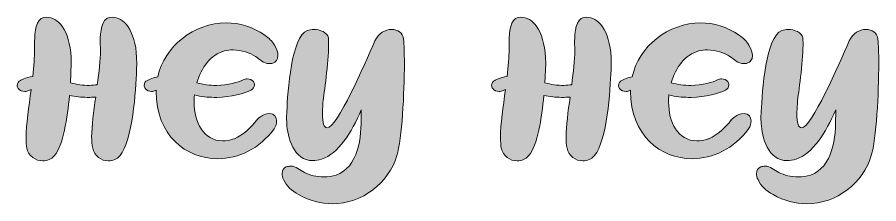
# Model space of a CAD drawing. Extents: x 621 to 1291, y -1420 to -427.
# Drawn here: x 621 to 1291, y -572 to -427 of the extents above; entities that cross this region are included whole.
import ezdxf

# ---------------------------------------------------------------- set-up
doc = ezdxf.new("R2010")
doc.units = 0
doc.header["$MEASUREMENT"] = 0
doc.layers.add('katman 1', color=7, linetype='Continuous')

# ---------------------------------------------------------------- blocks, each defined once
blk = doc.blocks.new('block 2')
at = {"layer": 'katman 1', "true_color": 0xff3f6c}
h = blk.add_hatch(color=13, dxfattribs=at)
h.dxf.hatch_style = 2
edge = h.paths.add_edge_path()
edge.add_spline(control_points=[(679.5, -529.09), (678.88, -526.73), (678.67, -523.68), (678.67, -520.47), (678.67, -511.84), (680.33, -500.85), (681.79, -489.52), (680.33, -489.69), (678.88, -489.69), (677.21, -489.69), (677.21, -489.69), (675.13, -489.69), (675.13, -489.69), (670.54, -489.69), (665.96, -489.18), (661.38, -488.17), (659.71, -505.75), (656.59, -527.06), (649.72, -535.01), (647.22, -537.89), (644.09, -539.07), (640.76, -539.07), (635.14, -539.07), (629.31, -535.35), (628.26, -529.09), (627.85, -526.73), (627.64, -524.02), (627.64, -520.81), (627.64, -510.66), (629.72, -496.96), (631.6, -483.6), (631.6, -483.6), (629.72, -484.45), (629.72, -484.45), (628.68, -484.95), (627.64, -485.12), (626.6, -485.12), (624.52, -485.12), (622.64, -484.45), (621.6, -482.92), (620.97, -482.25), (620.77, -481.23), (620.77, -480.39), (620.77, -478.86), (621.6, -477.34), (623.27, -476.5), (623.47, -476.5), (627.01, -474.47), (632.85, -473.45), (633.68, -465.67), (634.3, -458.23), (634.3, -452.31), (634.3, -452.31), (634.3, -446.39), (634.3, -446.39), (634.3, -438.95), (635.35, -428.81), (641.39, -427.62), (641.39, -427.62), (643.47, -427.45), (643.47, -427.45), (652.42, -427.45), (661.59, -437.09), (662.63, -458.74), (662.63, -458.74), (662.84, -463.47), (662.84, -463.47), (662.84, -463.47), (662.21, -478.36), (662.21, -478.36), (666.8, -479.88), (672, -480.39), (677, -480.39), (679.08, -480.22), (681.17, -480.22), (683.04, -479.88), (684.29, -470.24), (685.54, -460.77), (685.54, -453.16), (685.54, -453.16), (685.33, -446.39), (685.33, -446.39), (685.33, -438.95), (686.37, -428.81), (692.41, -427.62), (692.41, -427.62), (694.5, -427.45), (694.5, -427.45), (703.45, -427.45), (712.62, -437.09), (713.66, -458.74), (713.66, -458.74), (713.87, -463.47), (713.87, -463.47), (713.87, -463.47), (713.66, -468.38), (713.66, -468.38), (713.03, -484.28), (710.53, -523.51), (700.74, -535.01), (698.25, -537.89), (695.12, -539.07), (691.79, -539.07), (686.17, -539.07), (680.54, -535.35), (679.5, -529.09)], knot_values=[0, 0, 0, 0, 1, 1, 1, 2, 2, 2, 3, 3, 3, 4, 4, 4, 5, 5, 5, 6, 6, 6, 7, 7, 7, 8, 8, 8, 9, 9, 9, 10, 10, 10, 11, 11, 11, 12, 12, 12, 13, 13, 13, 14, 14, 14, 15, 15, 15, 16, 16, 16, 17, 17, 17, 18, 18, 18, 19, 19, 19, 20, 20, 20, 21, 21, 21, 22, 22, 22, 23, 23, 23, 24, 24, 24, 25, 25, 25, 26, 26, 26, 27, 27, 27, 28, 28, 28, 29, 29, 29, 30, 30, 30, 31, 31, 31, 32, 32, 32, 33, 33, 33, 34, 34, 34, 35, 35, 35, 35], degree=3, periodic=1)
at = {"layer": 'katman 1', "true_color": 0x2a79ff}
h = blk.add_hatch(color=150, dxfattribs=at)
h.dxf.hatch_style = 2
edge = h.paths.add_edge_path()
edge.add_spline(control_points=[(1048.56, -529.09), (1047.94, -526.73), (1047.73, -523.68), (1047.73, -520.47), (1047.73, -511.84), (1049.4, -500.85), (1050.86, -489.52), (1049.4, -489.69), (1047.94, -489.69), (1046.27, -489.69), (1046.27, -489.69), (1044.19, -489.69), (1044.19, -489.69), (1039.61, -489.69), (1035.03, -489.18), (1030.44, -488.17), (1028.78, -505.75), (1025.65, -527.06), (1018.78, -535.01), (1016.28, -537.89), (1013.16, -539.07), (1009.82, -539.07), (1004.2, -539.07), (998.37, -535.35), (997.33, -529.09), (996.91, -526.73), (996.7, -524.02), (996.7, -520.81), (996.7, -510.66), (998.79, -496.96), (1000.66, -483.6), (1000.66, -483.6), (998.79, -484.45), (998.79, -484.45), (997.74, -484.95), (996.7, -485.12), (995.66, -485.12), (993.58, -485.12), (991.7, -484.45), (990.66, -482.92), (990.04, -482.25), (989.83, -481.23), (989.83, -480.39), (989.83, -478.86), (990.66, -477.34), (992.33, -476.5), (992.54, -476.5), (996.08, -474.47), (1001.91, -473.45), (1002.74, -465.67), (1003.37, -458.23), (1003.37, -452.31), (1003.37, -452.31), (1003.37, -446.39), (1003.37, -446.39), (1003.37, -438.95), (1004.41, -428.81), (1010.45, -427.62), (1010.45, -427.62), (1012.53, -427.45), (1012.53, -427.45), (1021.49, -427.45), (1030.65, -437.09), (1031.69, -458.74), (1031.69, -458.74), (1031.9, -463.47), (1031.9, -463.47), (1031.9, -463.47), (1031.28, -478.36), (1031.28, -478.36), (1035.86, -479.88), (1041.07, -480.39), (1046.07, -480.39), (1048.15, -480.22), (1050.23, -480.22), (1052.11, -479.88), (1053.35, -470.24), (1054.6, -460.77), (1054.6, -453.16), (1054.6, -453.16), (1054.4, -446.39), (1054.4, -446.39), (1054.4, -438.95), (1055.44, -428.81), (1061.48, -427.62), (1061.48, -427.62), (1063.56, -427.45), (1063.56, -427.45), (1072.52, -427.45), (1081.68, -437.09), (1082.72, -458.74), (1082.72, -458.74), (1082.93, -463.47), (1082.93, -463.47), (1082.93, -463.47), (1082.72, -468.38), (1082.72, -468.38), (1082.1, -484.28), (1079.6, -523.51), (1069.81, -535.01), (1067.31, -537.89), (1064.19, -539.07), (1060.85, -539.07), (1055.23, -539.07), (1049.61, -535.35), (1048.56, -529.09)], knot_values=[0, 0, 0, 0, 1, 1, 1, 2, 2, 2, 3, 3, 3, 4, 4, 4, 5, 5, 5, 6, 6, 6, 7, 7, 7, 8, 8, 8, 9, 9, 9, 10, 10, 10, 11, 11, 11, 12, 12, 12, 13, 13, 13, 14, 14, 14, 15, 15, 15, 16, 16, 16, 17, 17, 17, 18, 18, 18, 19, 19, 19, 20, 20, 20, 21, 21, 21, 22, 22, 22, 23, 23, 23, 24, 24, 24, 25, 25, 25, 26, 26, 26, 27, 27, 27, 28, 28, 28, 29, 29, 29, 30, 30, 30, 31, 31, 31, 32, 32, 32, 33, 33, 33, 34, 34, 34, 35, 35, 35, 35], degree=3, periodic=1)
at = {"layer": 'katman 1', "true_color": 0xff3f6c}
h = blk.add_hatch(color=13, dxfattribs=at)
h.dxf.hatch_style = 2
edge = h.paths.add_edge_path()
edge.add_spline(control_points=[(728.86, -484.95), (728.86, -484.95), (728.86, -484.11), (728.86, -484.11), (728.86, -484.11), (728.24, -484.45), (728.24, -484.45), (727.4, -484.95), (726.36, -485.12), (725.32, -485.12), (723.45, -485.12), (721.36, -484.45), (720.32, -482.92), (719.7, -482.08), (719.49, -481.23), (719.49, -480.39), (719.49, -478.86), (720.32, -477.34), (721.99, -476.5), (721.99, -476.5), (725.11, -474.81), (730.11, -473.79), (735.11, -449.95), (758.44, -431.85), (783.43, -431.85), (793.64, -431.85), (803.84, -434.72), (813.42, -441.49), (816.76, -443.86), (818.84, -445.89), (820.92, -449.1), (822.8, -452.31), (823.63, -455.02), (823.63, -457.22), (823.63, -460.43), (821.96, -462.63), (819.67, -463.14), (818.63, -463.47), (817.8, -463.47), (816.96, -463.47), (812.17, -463.47), (809.47, -460.09), (806.13, -457.89), (801.76, -455.19), (795.3, -452.82), (788.64, -452.82), (786.35, -452.82), (784.26, -453.16), (781.97, -453.67), (771.14, -456.54), (763.85, -466.52), (760.52, -478.36), (765.31, -479.88), (770.73, -480.39), (775.73, -480.39), (784.68, -480.22), (792.8, -478.02), (796.55, -476.16), (797.59, -475.65), (798.64, -475.31), (799.68, -475.31), (801.55, -475.31), (803.43, -476.16), (804.47, -477.51), (805.09, -478.36), (805.3, -479.2), (805.3, -480.05), (805.3, -481.57), (804.47, -483.26), (802.59, -484.11), (797.8, -486.64), (787.18, -489.52), (775.93, -489.69), (775.93, -489.69), (773.85, -489.69), (773.85, -489.69), (768.85, -489.69), (763.85, -489.18), (758.65, -487.83), (758.44, -489.69), (758.44, -491.55), (758.44, -493.24), (758.44, -508.97), (765.52, -523.51), (780.52, -523.51), (783.22, -523.51), (786.14, -523), (789.26, -521.99), (789.26, -521.99), (789.68, -521.82), (789.68, -521.82), (796.55, -519.11), (802.8, -513.03), (807.17, -507.28), (807.17, -507.28), (811.34, -502.2), (817.17, -502.2), (820.92, -502.37), (822.59, -504.91), (822.59, -507.95), (822.59, -509.98), (821.96, -512.18), (820.71, -514.04), (809.26, -529.77), (792.8, -537.38), (776.77, -537.38), (751.98, -537.38), (728.86, -519.28), (728.86, -484.95)], knot_values=[0, 0, 0, 0, 1, 1, 1, 2, 2, 2, 3, 3, 3, 4, 4, 4, 5, 5, 5, 6, 6, 6, 7, 7, 7, 8, 8, 8, 9, 9, 9, 10, 10, 10, 11, 11, 11, 12, 12, 12, 13, 13, 13, 14, 14, 14, 15, 15, 15, 16, 16, 16, 17, 17, 17, 18, 18, 18, 19, 19, 19, 20, 20, 20, 21, 21, 21, 22, 22, 22, 23, 23, 23, 24, 24, 24, 25, 25, 25, 26, 26, 26, 27, 27, 27, 28, 28, 28, 29, 29, 29, 30, 30, 30, 31, 31, 31, 32, 32, 32, 33, 33, 33, 34, 34, 34, 35, 35, 35, 36, 36, 36, 36], degree=3, periodic=1)
at = {"layer": 'katman 1', "true_color": 0x2a79ff}
h = blk.add_hatch(color=150, dxfattribs=at)
h.dxf.hatch_style = 2
edge = h.paths.add_edge_path()
edge.add_spline(control_points=[(1097.93, -484.95), (1097.93, -484.95), (1097.93, -484.11), (1097.93, -484.11), (1097.93, -484.11), (1097.3, -484.45), (1097.3, -484.45), (1096.47, -484.95), (1095.43, -485.12), (1094.39, -485.12), (1092.51, -485.12), (1090.43, -484.45), (1089.39, -482.92), (1088.76, -482.08), (1088.55, -481.23), (1088.55, -480.39), (1088.55, -478.86), (1089.39, -477.34), (1091.05, -476.5), (1091.05, -476.5), (1094.18, -474.81), (1099.18, -473.79), (1104.17, -449.95), (1127.5, -431.85), (1152.49, -431.85), (1162.7, -431.85), (1172.91, -434.72), (1182.49, -441.49), (1185.82, -443.86), (1187.9, -445.89), (1189.98, -449.1), (1191.86, -452.31), (1192.69, -455.02), (1192.69, -457.22), (1192.69, -460.43), (1191.03, -462.63), (1188.74, -463.14), (1187.69, -463.47), (1186.86, -463.47), (1186.03, -463.47), (1181.24, -463.47), (1178.53, -460.09), (1175.2, -457.89), (1170.82, -455.19), (1164.37, -452.82), (1157.7, -452.82), (1155.41, -452.82), (1153.33, -453.16), (1151.04, -453.67), (1140.21, -456.54), (1132.92, -466.52), (1129.58, -478.36), (1134.37, -479.88), (1139.79, -480.39), (1144.79, -480.39), (1153.74, -480.22), (1161.87, -478.02), (1165.62, -476.16), (1166.66, -475.65), (1167.7, -475.31), (1168.74, -475.31), (1170.62, -475.31), (1172.49, -476.16), (1173.53, -477.51), (1174.16, -478.36), (1174.36, -479.2), (1174.36, -480.05), (1174.36, -481.57), (1173.53, -483.26), (1171.66, -484.11), (1166.87, -486.64), (1156.24, -489.52), (1145, -489.69), (1145, -489.69), (1142.91, -489.69), (1142.91, -489.69), (1137.92, -489.69), (1132.92, -489.18), (1127.71, -487.83), (1127.5, -489.69), (1127.5, -491.55), (1127.5, -493.24), (1127.5, -508.97), (1134.58, -523.51), (1149.58, -523.51), (1152.29, -523.51), (1155.2, -523), (1158.33, -521.99), (1158.33, -521.99), (1158.74, -521.82), (1158.74, -521.82), (1165.62, -519.11), (1171.86, -513.03), (1176.24, -507.28), (1176.24, -507.28), (1180.4, -502.2), (1186.24, -502.2), (1189.98, -502.37), (1191.65, -504.91), (1191.65, -507.95), (1191.65, -509.98), (1191.03, -512.18), (1189.78, -514.04), (1178.32, -529.77), (1161.87, -537.38), (1145.83, -537.38), (1121.05, -537.38), (1097.93, -519.28), (1097.93, -484.95)], knot_values=[0, 0, 0, 0, 1, 1, 1, 2, 2, 2, 3, 3, 3, 4, 4, 4, 5, 5, 5, 6, 6, 6, 7, 7, 7, 8, 8, 8, 9, 9, 9, 10, 10, 10, 11, 11, 11, 12, 12, 12, 13, 13, 13, 14, 14, 14, 15, 15, 15, 16, 16, 16, 17, 17, 17, 18, 18, 18, 19, 19, 19, 20, 20, 20, 21, 21, 21, 22, 22, 22, 23, 23, 23, 24, 24, 24, 25, 25, 25, 26, 26, 26, 27, 27, 27, 28, 28, 28, 29, 29, 29, 30, 30, 30, 31, 31, 31, 32, 32, 32, 33, 33, 33, 34, 34, 34, 35, 35, 35, 36, 36, 36, 36], degree=3, periodic=1)
at = {"layer": 'katman 1', "true_color": 0xff3f6c}
h = blk.add_hatch(color=13, dxfattribs=at)
h.dxf.hatch_style = 2
edge = h.paths.add_edge_path()
edge.add_spline(control_points=[(839.67, -565.28), (834.25, -562.24), (830.29, -558.69), (828, -553.62), (827.17, -551.92), (826.75, -550.4), (826.75, -549.05), (826.75, -546.34), (828.21, -544.48), (830.09, -543.81), (831.13, -543.47), (832.38, -543.13), (833.42, -543.13), (837.58, -543.13), (840.71, -546.34), (844.25, -548.03), (848.21, -550.06), (853.62, -551.59), (859.45, -551.59), (862.58, -551.59), (865.7, -551.25), (868.83, -550.06), (877.16, -547.19), (882.57, -539.92), (885.28, -530.95), (888.2, -522.16), (888.4, -512.35), (888.4, -503.22), (888.4, -503.22), (888.4, -499.33), (888.4, -499.33), (880.7, -517.25), (870.49, -533.66), (857.58, -537.72), (855.08, -538.56), (852.79, -538.9), (850.71, -538.9), (835.71, -538.9), (830.92, -520.3), (830.5, -509.98), (830.5, -509.98), (830.29, -505.59), (830.29, -505.59), (830.29, -505.59), (830.5, -501.02), (830.5, -501.02), (831.13, -484.95), (834.04, -442.17), (846.54, -437.77), (848, -437.26), (849.66, -436.92), (851.33, -436.92), (856.54, -436.92), (861.95, -439.29), (862.79, -443.52), (862.79, -443.52), (862.99, -449.27), (862.99, -449.27), (862.99, -462.46), (859.45, -486.81), (858.62, -493.58), (858.62, -493.58), (858.2, -502.03), (858.2, -502.03), (858.2, -509.98), (859.45, -513.36), (861.74, -513.36), (869.87, -513.36), (890.69, -464.49), (899.03, -445.72), (901.73, -439.8), (907.15, -436.92), (911.94, -436.92), (916.73, -436.92), (920.69, -439.46), (921.31, -444.53), (921.73, -448.59), (921.94, -455.19), (921.94, -462.97), (921.94, -486.64), (920.06, -521.82), (916.1, -535.01), (909.86, -556.15), (889.24, -572.39), (865.91, -572.39), (857.16, -572.39), (848.41, -570.19), (839.67, -565.28)], knot_values=[0, 0, 0, 0, 1, 1, 1, 2, 2, 2, 3, 3, 3, 4, 4, 4, 5, 5, 5, 6, 6, 6, 7, 7, 7, 8, 8, 8, 9, 9, 9, 10, 10, 10, 11, 11, 11, 12, 12, 12, 13, 13, 13, 14, 14, 14, 15, 15, 15, 16, 16, 16, 17, 17, 17, 18, 18, 18, 19, 19, 19, 20, 20, 20, 21, 21, 21, 22, 22, 22, 23, 23, 23, 24, 24, 24, 25, 25, 25, 26, 26, 26, 27, 27, 27, 28, 28, 28, 29, 29, 29, 29], degree=3, periodic=1)
at = {"layer": 'katman 1', "true_color": 0x2a79ff}
h = blk.add_hatch(color=150, dxfattribs=at)
h.dxf.hatch_style = 2
edge = h.paths.add_edge_path()
edge.add_spline(control_points=[(1208.73, -565.28), (1203.32, -562.24), (1199.36, -558.69), (1197.07, -553.62), (1196.23, -551.92), (1195.82, -550.4), (1195.82, -549.05), (1195.82, -546.34), (1197.28, -544.48), (1199.15, -543.81), (1200.19, -543.47), (1201.44, -543.13), (1202.48, -543.13), (1206.65, -543.13), (1209.77, -546.34), (1213.31, -548.03), (1217.27, -550.06), (1222.69, -551.59), (1228.52, -551.59), (1231.64, -551.59), (1234.77, -551.25), (1237.89, -550.06), (1246.22, -547.19), (1251.64, -539.92), (1254.34, -530.95), (1257.26, -522.16), (1257.47, -512.35), (1257.47, -503.22), (1257.47, -503.22), (1257.47, -499.33), (1257.47, -499.33), (1249.76, -517.25), (1239.56, -533.66), (1226.64, -537.72), (1224.14, -538.56), (1221.85, -538.9), (1219.77, -538.9), (1204.77, -538.9), (1199.98, -520.3), (1199.57, -509.98), (1199.57, -509.98), (1199.36, -505.59), (1199.36, -505.59), (1199.36, -505.59), (1199.57, -501.02), (1199.57, -501.02), (1200.19, -484.95), (1203.11, -442.17), (1215.6, -437.77), (1217.06, -437.26), (1218.73, -436.92), (1220.39, -436.92), (1225.6, -436.92), (1231.02, -439.29), (1231.85, -443.52), (1231.85, -443.52), (1232.06, -449.27), (1232.06, -449.27), (1232.06, -462.46), (1228.52, -486.81), (1227.68, -493.58), (1227.68, -493.58), (1227.27, -502.03), (1227.27, -502.03), (1227.27, -509.98), (1228.52, -513.36), (1230.81, -513.36), (1238.93, -513.36), (1259.76, -464.49), (1268.09, -445.72), (1270.8, -439.8), (1276.21, -436.92), (1281, -436.92), (1285.79, -436.92), (1289.75, -439.46), (1290.38, -444.53), (1290.79, -448.59), (1291, -455.19), (1291, -462.97), (1291, -486.64), (1289.13, -521.82), (1285.17, -535.01), (1278.92, -556.15), (1258.3, -572.39), (1234.97, -572.39), (1226.23, -572.39), (1217.48, -570.19), (1208.73, -565.28)], knot_values=[0, 0, 0, 0, 1, 1, 1, 2, 2, 2, 3, 3, 3, 4, 4, 4, 5, 5, 5, 6, 6, 6, 7, 7, 7, 8, 8, 8, 9, 9, 9, 10, 10, 10, 11, 11, 11, 12, 12, 12, 13, 13, 13, 14, 14, 14, 15, 15, 15, 16, 16, 16, 17, 17, 17, 18, 18, 18, 19, 19, 19, 20, 20, 20, 21, 21, 21, 22, 22, 22, 23, 23, 23, 24, 24, 24, 25, 25, 25, 26, 26, 26, 27, 27, 27, 28, 28, 28, 29, 29, 29, 29], degree=3, periodic=1)
at = {"layer": 'katman 1', "lineweight": 0}
for points, knots in [([(679.5, -529.09), (678.88, -526.73), (678.67, -523.68), (678.67, -520.47), (678.67, -511.84), (680.33, -500.85), (681.79, -489.52), (680.33, -489.69), (678.88, -489.69), (677.21, -489.69), (677.21, -489.69), (675.13, -489.69), (675.13, -489.69), (670.54, -489.69), (665.96, -489.18), (661.38, -488.17), (659.71, -505.75), (656.59, -527.06), (649.72, -535.01), (647.22, -537.89), (644.09, -539.07), (640.76, -539.07), (635.14, -539.07), (629.31, -535.35), (628.26, -529.09), (627.85, -526.73), (627.64, -524.02), (627.64, -520.81), (627.64, -510.66), (629.72, -496.96), (631.6, -483.6), (631.6, -483.6), (629.72, -484.45), (629.72, -484.45), (628.68, -484.95), (627.64, -485.12), (626.6, -485.12), (624.52, -485.12), (622.64, -484.45), (621.6, -482.92), (620.97, -482.25), (620.77, -481.23), (620.77, -480.39), (620.77, -478.86), (621.6, -477.34), (623.27, -476.5), (623.47, -476.5), (627.01, -474.47), (632.85, -473.45), (633.68, -465.67), (634.3, -458.23), (634.3, -452.31), (634.3, -452.31), (634.3, -446.39), (634.3, -446.39), (634.3, -438.95), (635.35, -428.81), (641.39, -427.62), (641.39, -427.62), (643.47, -427.45), (643.47, -427.45), (652.42, -427.45), (661.59, -437.09), (662.63, -458.74), (662.63, -458.74), (662.84, -463.47), (662.84, -463.47), (662.84, -463.47), (662.21, -478.36), (662.21, -478.36), (666.8, -479.88), (672, -480.39), (677, -480.39), (679.08, -480.22), (681.17, -480.22), (683.04, -479.88), (684.29, -470.24), (685.54, -460.77), (685.54, -453.16), (685.54, -453.16), (685.33, -446.39), (685.33, -446.39), (685.33, -438.95), (686.37, -428.81), (692.41, -427.62), (692.41, -427.62), (694.5, -427.45), (694.5, -427.45), (703.45, -427.45), (712.62, -437.09), (713.66, -458.74), (713.66, -458.74), (713.87, -463.47), (713.87, -463.47), (713.87, -463.47), (713.66, -468.38), (713.66, -468.38), (713.03, -484.28), (710.53, -523.51), (700.74, -535.01), (698.25, -537.89), (695.12, -539.07), (691.79, -539.07), (686.17, -539.07), (680.54, -535.35), (679.5, -529.09)], [0, 0, 0, 0, 1, 1, 1, 2, 2, 2, 3, 3, 3, 4, 4, 4, 5, 5, 5, 6, 6, 6, 7, 7, 7, 8, 8, 8, 9, 9, 9, 10, 10, 10, 11, 11, 11, 12, 12, 12, 13, 13, 13, 14, 14, 14, 15, 15, 15, 16, 16, 16, 17, 17, 17, 18, 18, 18, 19, 19, 19, 20, 20, 20, 21, 21, 21, 22, 22, 22, 23, 23, 23, 24, 24, 24, 25, 25, 25, 26, 26, 26, 27, 27, 27, 28, 28, 28, 29, 29, 29, 30, 30, 30, 31, 31, 31, 32, 32, 32, 33, 33, 33, 34, 34, 34, 35, 35, 35, 35]), ([(1048.56, -529.09), (1047.94, -526.73), (1047.73, -523.68), (1047.73, -520.47), (1047.73, -511.84), (1049.4, -500.85), (1050.86, -489.52), (1049.4, -489.69), (1047.94, -489.69), (1046.27, -489.69), (1046.27, -489.69), (1044.19, -489.69), (1044.19, -489.69), (1039.61, -489.69), (1035.03, -489.18), (1030.44, -488.17), (1028.78, -505.75), (1025.65, -527.06), (1018.78, -535.01), (1016.28, -537.89), (1013.16, -539.07), (1009.82, -539.07), (1004.2, -539.07), (998.37, -535.35), (997.33, -529.09), (996.91, -526.73), (996.7, -524.02), (996.7, -520.81), (996.7, -510.66), (998.79, -496.96), (1000.66, -483.6), (1000.66, -483.6), (998.79, -484.45), (998.79, -484.45), (997.74, -484.95), (996.7, -485.12), (995.66, -485.12), (993.58, -485.12), (991.7, -484.45), (990.66, -482.92), (990.04, -482.25), (989.83, -481.23), (989.83, -480.39), (989.83, -478.86), (990.66, -477.34), (992.33, -476.5), (992.54, -476.5), (996.08, -474.47), (1001.91, -473.45), (1002.74, -465.67), (1003.37, -458.23), (1003.37, -452.31), (1003.37, -452.31), (1003.37, -446.39), (1003.37, -446.39), (1003.37, -438.95), (1004.41, -428.81), (1010.45, -427.62), (1010.45, -427.62), (1012.53, -427.45), (1012.53, -427.45), (1021.49, -427.45), (1030.65, -437.09), (1031.69, -458.74), (1031.69, -458.74), (1031.9, -463.47), (1031.9, -463.47), (1031.9, -463.47), (1031.28, -478.36), (1031.28, -478.36), (1035.86, -479.88), (1041.07, -480.39), (1046.07, -480.39), (1048.15, -480.22), (1050.23, -480.22), (1052.11, -479.88), (1053.35, -470.24), (1054.6, -460.77), (1054.6, -453.16), (1054.6, -453.16), (1054.4, -446.39), (1054.4, -446.39), (1054.4, -438.95), (1055.44, -428.81), (1061.48, -427.62), (1061.48, -427.62), (1063.56, -427.45), (1063.56, -427.45), (1072.52, -427.45), (1081.68, -437.09), (1082.72, -458.74), (1082.72, -458.74), (1082.93, -463.47), (1082.93, -463.47), (1082.93, -463.47), (1082.72, -468.38), (1082.72, -468.38), (1082.1, -484.28), (1079.6, -523.51), (1069.81, -535.01), (1067.31, -537.89), (1064.19, -539.07), (1060.85, -539.07), (1055.23, -539.07), (1049.61, -535.35), (1048.56, -529.09)], [0, 0, 0, 0, 1, 1, 1, 2, 2, 2, 3, 3, 3, 4, 4, 4, 5, 5, 5, 6, 6, 6, 7, 7, 7, 8, 8, 8, 9, 9, 9, 10, 10, 10, 11, 11, 11, 12, 12, 12, 13, 13, 13, 14, 14, 14, 15, 15, 15, 16, 16, 16, 17, 17, 17, 18, 18, 18, 19, 19, 19, 20, 20, 20, 21, 21, 21, 22, 22, 22, 23, 23, 23, 24, 24, 24, 25, 25, 25, 26, 26, 26, 27, 27, 27, 28, 28, 28, 29, 29, 29, 30, 30, 30, 31, 31, 31, 32, 32, 32, 33, 33, 33, 34, 34, 34, 35, 35, 35, 35]), ([(728.86, -484.95), (728.86, -484.95), (728.86, -484.11), (728.86, -484.11), (728.86, -484.11), (728.24, -484.45), (728.24, -484.45), (727.4, -484.95), (726.36, -485.12), (725.32, -485.12), (723.45, -485.12), (721.36, -484.45), (720.32, -482.92), (719.7, -482.08), (719.49, -481.23), (719.49, -480.39), (719.49, -478.86), (720.32, -477.34), (721.99, -476.5), (721.99, -476.5), (725.11, -474.81), (730.11, -473.79), (735.11, -449.95), (758.44, -431.85), (783.43, -431.85), (793.64, -431.85), (803.84, -434.72), (813.42, -441.49), (816.76, -443.86), (818.84, -445.89), (820.92, -449.1), (822.8, -452.31), (823.63, -455.02), (823.63, -457.22), (823.63, -460.43), (821.96, -462.63), (819.67, -463.14), (818.63, -463.47), (817.8, -463.47), (816.96, -463.47), (812.17, -463.47), (809.47, -460.09), (806.13, -457.89), (801.76, -455.19), (795.3, -452.82), (788.64, -452.82), (786.35, -452.82), (784.26, -453.16), (781.97, -453.67), (771.14, -456.54), (763.85, -466.52), (760.52, -478.36), (765.31, -479.88), (770.73, -480.39), (775.73, -480.39), (784.68, -480.22), (792.8, -478.02), (796.55, -476.16), (797.59, -475.65), (798.64, -475.31), (799.68, -475.31), (801.55, -475.31), (803.43, -476.16), (804.47, -477.51), (805.09, -478.36), (805.3, -479.2), (805.3, -480.05), (805.3, -481.57), (804.47, -483.26), (802.59, -484.11), (797.8, -486.64), (787.18, -489.52), (775.93, -489.69), (775.93, -489.69), (773.85, -489.69), (773.85, -489.69), (768.85, -489.69), (763.85, -489.18), (758.65, -487.83), (758.44, -489.69), (758.44, -491.55), (758.44, -493.24), (758.44, -508.97), (765.52, -523.51), (780.52, -523.51), (783.22, -523.51), (786.14, -523), (789.26, -521.99), (789.26, -521.99), (789.68, -521.82), (789.68, -521.82), (796.55, -519.11), (802.8, -513.03), (807.17, -507.28), (807.17, -507.28), (811.34, -502.2), (817.17, -502.2), (820.92, -502.37), (822.59, -504.91), (822.59, -507.95), (822.59, -509.98), (821.96, -512.18), (820.71, -514.04), (809.26, -529.77), (792.8, -537.38), (776.77, -537.38), (751.98, -537.38), (728.86, -519.28), (728.86, -484.95)], [0, 0, 0, 0, 1, 1, 1, 2, 2, 2, 3, 3, 3, 4, 4, 4, 5, 5, 5, 6, 6, 6, 7, 7, 7, 8, 8, 8, 9, 9, 9, 10, 10, 10, 11, 11, 11, 12, 12, 12, 13, 13, 13, 14, 14, 14, 15, 15, 15, 16, 16, 16, 17, 17, 17, 18, 18, 18, 19, 19, 19, 20, 20, 20, 21, 21, 21, 22, 22, 22, 23, 23, 23, 24, 24, 24, 25, 25, 25, 26, 26, 26, 27, 27, 27, 28, 28, 28, 29, 29, 29, 30, 30, 30, 31, 31, 31, 32, 32, 32, 33, 33, 33, 34, 34, 34, 35, 35, 35, 36, 36, 36, 36]), ([(1097.93, -484.95), (1097.93, -484.95), (1097.93, -484.11), (1097.93, -484.11), (1097.93, -484.11), (1097.3, -484.45), (1097.3, -484.45), (1096.47, -484.95), (1095.43, -485.12), (1094.39, -485.12), (1092.51, -485.12), (1090.43, -484.45), (1089.39, -482.92), (1088.76, -482.08), (1088.55, -481.23), (1088.55, -480.39), (1088.55, -478.86), (1089.39, -477.34), (1091.05, -476.5), (1091.05, -476.5), (1094.18, -474.81), (1099.18, -473.79), (1104.17, -449.95), (1127.5, -431.85), (1152.49, -431.85), (1162.7, -431.85), (1172.91, -434.72), (1182.49, -441.49), (1185.82, -443.86), (1187.9, -445.89), (1189.98, -449.1), (1191.86, -452.31), (1192.69, -455.02), (1192.69, -457.22), (1192.69, -460.43), (1191.03, -462.63), (1188.74, -463.14), (1187.69, -463.47), (1186.86, -463.47), (1186.03, -463.47), (1181.24, -463.47), (1178.53, -460.09), (1175.2, -457.89), (1170.82, -455.19), (1164.37, -452.82), (1157.7, -452.82), (1155.41, -452.82), (1153.33, -453.16), (1151.04, -453.67), (1140.21, -456.54), (1132.92, -466.52), (1129.58, -478.36), (1134.37, -479.88), (1139.79, -480.39), (1144.79, -480.39), (1153.74, -480.22), (1161.87, -478.02), (1165.62, -476.16), (1166.66, -475.65), (1167.7, -475.31), (1168.74, -475.31), (1170.62, -475.31), (1172.49, -476.16), (1173.53, -477.51), (1174.16, -478.36), (1174.36, -479.2), (1174.36, -480.05), (1174.36, -481.57), (1173.53, -483.26), (1171.66, -484.11), (1166.87, -486.64), (1156.24, -489.52), (1145, -489.69), (1145, -489.69), (1142.91, -489.69), (1142.91, -489.69), (1137.92, -489.69), (1132.92, -489.18), (1127.71, -487.83), (1127.5, -489.69), (1127.5, -491.55), (1127.5, -493.24), (1127.5, -508.97), (1134.58, -523.51), (1149.58, -523.51), (1152.29, -523.51), (1155.2, -523), (1158.33, -521.99), (1158.33, -521.99), (1158.74, -521.82), (1158.74, -521.82), (1165.62, -519.11), (1171.86, -513.03), (1176.24, -507.28), (1176.24, -507.28), (1180.4, -502.2), (1186.24, -502.2), (1189.98, -502.37), (1191.65, -504.91), (1191.65, -507.95), (1191.65, -509.98), (1191.03, -512.18), (1189.78, -514.04), (1178.32, -529.77), (1161.87, -537.38), (1145.83, -537.38), (1121.05, -537.38), (1097.93, -519.28), (1097.93, -484.95)], [0, 0, 0, 0, 1, 1, 1, 2, 2, 2, 3, 3, 3, 4, 4, 4, 5, 5, 5, 6, 6, 6, 7, 7, 7, 8, 8, 8, 9, 9, 9, 10, 10, 10, 11, 11, 11, 12, 12, 12, 13, 13, 13, 14, 14, 14, 15, 15, 15, 16, 16, 16, 17, 17, 17, 18, 18, 18, 19, 19, 19, 20, 20, 20, 21, 21, 21, 22, 22, 22, 23, 23, 23, 24, 24, 24, 25, 25, 25, 26, 26, 26, 27, 27, 27, 28, 28, 28, 29, 29, 29, 30, 30, 30, 31, 31, 31, 32, 32, 32, 33, 33, 33, 34, 34, 34, 35, 35, 35, 36, 36, 36, 36]), ([(839.67, -565.28), (834.25, -562.24), (830.29, -558.69), (828, -553.62), (827.17, -551.92), (826.75, -550.4), (826.75, -549.05), (826.75, -546.34), (828.21, -544.48), (830.09, -543.81), (831.13, -543.47), (832.38, -543.13), (833.42, -543.13), (837.58, -543.13), (840.71, -546.34), (844.25, -548.03), (848.21, -550.06), (853.62, -551.59), (859.45, -551.59), (862.58, -551.59), (865.7, -551.25), (868.83, -550.06), (877.16, -547.19), (882.57, -539.92), (885.28, -530.95), (888.2, -522.16), (888.4, -512.35), (888.4, -503.22), (888.4, -503.22), (888.4, -499.33), (888.4, -499.33), (880.7, -517.25), (870.49, -533.66), (857.58, -537.72), (855.08, -538.56), (852.79, -538.9), (850.71, -538.9), (835.71, -538.9), (830.92, -520.3), (830.5, -509.98), (830.5, -509.98), (830.29, -505.59), (830.29, -505.59), (830.29, -505.59), (830.5, -501.02), (830.5, -501.02), (831.13, -484.95), (834.04, -442.17), (846.54, -437.77), (848, -437.26), (849.66, -436.92), (851.33, -436.92), (856.54, -436.92), (861.95, -439.29), (862.79, -443.52), (862.79, -443.52), (862.99, -449.27), (862.99, -449.27), (862.99, -462.46), (859.45, -486.81), (858.62, -493.58), (858.62, -493.58), (858.2, -502.03), (858.2, -502.03), (858.2, -509.98), (859.45, -513.36), (861.74, -513.36), (869.87, -513.36), (890.69, -464.49), (899.03, -445.72), (901.73, -439.8), (907.15, -436.92), (911.94, -436.92), (916.73, -436.92), (920.69, -439.46), (921.31, -444.53), (921.73, -448.59), (921.94, -455.19), (921.94, -462.97), (921.94, -486.64), (920.06, -521.82), (916.1, -535.01), (909.86, -556.15), (889.24, -572.39), (865.91, -572.39), (857.16, -572.39), (848.41, -570.19), (839.67, -565.28)], [0, 0, 0, 0, 1, 1, 1, 2, 2, 2, 3, 3, 3, 4, 4, 4, 5, 5, 5, 6, 6, 6, 7, 7, 7, 8, 8, 8, 9, 9, 9, 10, 10, 10, 11, 11, 11, 12, 12, 12, 13, 13, 13, 14, 14, 14, 15, 15, 15, 16, 16, 16, 17, 17, 17, 18, 18, 18, 19, 19, 19, 20, 20, 20, 21, 21, 21, 22, 22, 22, 23, 23, 23, 24, 24, 24, 25, 25, 25, 26, 26, 26, 27, 27, 27, 28, 28, 28, 29, 29, 29, 29]), ([(1208.73, -565.28), (1203.32, -562.24), (1199.36, -558.69), (1197.07, -553.62), (1196.23, -551.92), (1195.82, -550.4), (1195.82, -549.05), (1195.82, -546.34), (1197.28, -544.48), (1199.15, -543.81), (1200.19, -543.47), (1201.44, -543.13), (1202.48, -543.13), (1206.65, -543.13), (1209.77, -546.34), (1213.31, -548.03), (1217.27, -550.06), (1222.69, -551.59), (1228.52, -551.59), (1231.64, -551.59), (1234.77, -551.25), (1237.89, -550.06), (1246.22, -547.19), (1251.64, -539.92), (1254.34, -530.95), (1257.26, -522.16), (1257.47, -512.35), (1257.47, -503.22), (1257.47, -503.22), (1257.47, -499.33), (1257.47, -499.33), (1249.76, -517.25), (1239.56, -533.66), (1226.64, -537.72), (1224.14, -538.56), (1221.85, -538.9), (1219.77, -538.9), (1204.77, -538.9), (1199.98, -520.3), (1199.57, -509.98), (1199.57, -509.98), (1199.36, -505.59), (1199.36, -505.59), (1199.36, -505.59), (1199.57, -501.02), (1199.57, -501.02), (1200.19, -484.95), (1203.11, -442.17), (1215.6, -437.77), (1217.06, -437.26), (1218.73, -436.92), (1220.39, -436.92), (1225.6, -436.92), (1231.02, -439.29), (1231.85, -443.52), (1231.85, -443.52), (1232.06, -449.27), (1232.06, -449.27), (1232.06, -462.46), (1228.52, -486.81), (1227.68, -493.58), (1227.68, -493.58), (1227.27, -502.03), (1227.27, -502.03), (1227.27, -509.98), (1228.52, -513.36), (1230.81, -513.36), (1238.93, -513.36), (1259.76, -464.49), (1268.09, -445.72), (1270.8, -439.8), (1276.21, -436.92), (1281, -436.92), (1285.79, -436.92), (1289.75, -439.46), (1290.38, -444.53), (1290.79, -448.59), (1291, -455.19), (1291, -462.97), (1291, -486.64), (1289.13, -521.82), (1285.17, -535.01), (1278.92, -556.15), (1258.3, -572.39), (1234.97, -572.39), (1226.23, -572.39), (1217.48, -570.19), (1208.73, -565.28)], [0, 0, 0, 0, 1, 1, 1, 2, 2, 2, 3, 3, 3, 4, 4, 4, 5, 5, 5, 6, 6, 6, 7, 7, 7, 8, 8, 8, 9, 9, 9, 10, 10, 10, 11, 11, 11, 12, 12, 12, 13, 13, 13, 14, 14, 14, 15, 15, 15, 16, 16, 16, 17, 17, 17, 18, 18, 18, 19, 19, 19, 20, 20, 20, 21, 21, 21, 22, 22, 22, 23, 23, 23, 24, 24, 24, 25, 25, 25, 26, 26, 26, 27, 27, 27, 28, 28, 28, 29, 29, 29, 29])]:
    blk.add_open_spline(points, degree=3, knots=knots, dxfattribs=at)

msp = doc.modelspace()

# ---------------------------------------------------------------- block references
at = {"layer": 'katman 1'}
msp.add_blockref('block 2', (0, 0), dxfattribs=at)

doc.saveas('drawing.dxf')
